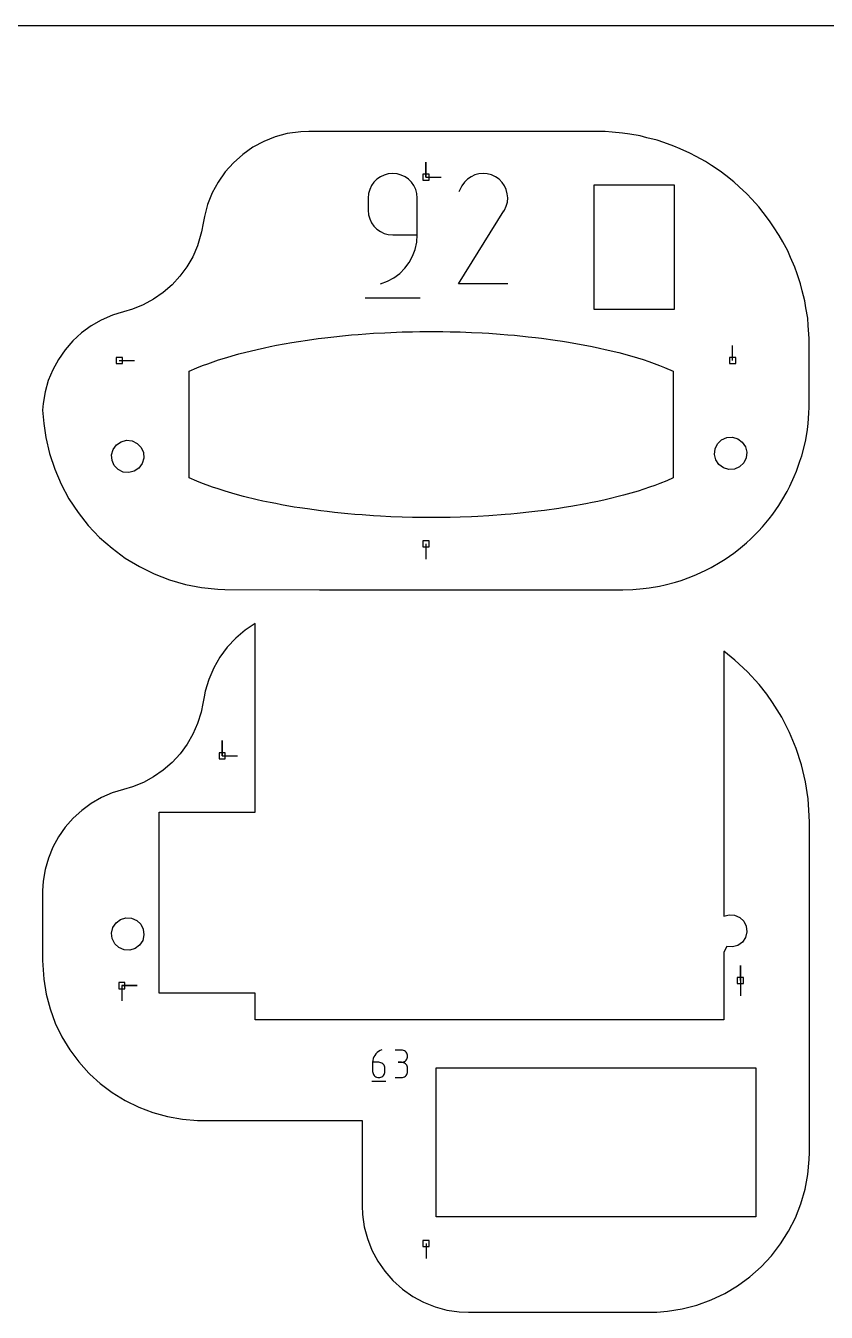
# Model space of a CAD drawing. Extents: x 0 to 400, y 0 to 400.
# Drawn here: x 80.2 to 155.4, y 279.3 to 400 of the extents above; entities that cross this region are included whole.
import ezdxf

# ---------------------------------------------------------------- set-up
doc = ezdxf.new("R2010")
doc.units = 0

msp = doc.modelspace()

# ---------------------------------------------------------------- linework, layer by layer
at = {"layer": 'annotation', "color": 1}
for p, q in [((117.824399, 385.778652), (117.824399, 387.207402)), ((117.824399, 385.778652), (117.824399, 387.207402)), ((117.824399, 387.207402), (117.824399, 385.778652)), ((112.94058, 385.316017), (112.713197, 384.994222)), ((113.218246, 385.593955), (112.94058, 385.316017)), ((113.539635, 385.821502), (113.218246, 385.593955)), ((113.898187, 385.992125), (113.539635, 385.821502)), ((114.287342, 386.09929), (113.898187, 385.992125)), ((114.700539, 386.136464), (114.287342, 386.09929)), ((115.114592, 386.09929), (114.700539, 386.136464)), ((114.700539, 386.136464), (114.700539, 386.136464)), ((115.504201, 385.992125), (115.114592, 386.09929)), ((115.862887, 385.821502), (115.504201, 385.992125)), ((116.18417, 385.593955), (115.862887, 385.821502)), ((116.461568, 385.316017), (116.18417, 385.593955)), ((116.688602, 384.994222), (116.461568, 385.316017)), ((117.824399, 385.778652), (119.253149, 385.778652)), ((121.440628, 385.323866), (121.200713, 384.983663)), ((121.728473, 385.607857), (121.440628, 385.323866)), ((122.055492, 385.833361), (121.728473, 385.607857)), ((122.412932, 385.998104), (122.055492, 385.833361)), ((122.792038, 386.099812), (122.412932, 385.998104)), ((123.184057, 386.136211), (122.792038, 386.099812)), ((123.580233, 386.105026), (123.184057, 386.136211)), ((123.971813, 386.003983), (123.580233, 386.105026)), ((124.350041, 385.830809), (123.971813, 386.003983)), ((124.688327, 385.590594), (124.350041, 385.830809)), ((124.350041, 385.830809), (124.350041, 385.830809)), ((124.97117, 385.302337), (124.688327, 385.590594)), ((125.196056, 384.974874), (124.97117, 385.302337)), ((112.435525, 384.245195), (112.398356, 383.83103)), ((112.542659, 384.635103), (112.435525, 384.245195)), ((112.713197, 384.994222), (112.542659, 384.635103)), ((116.858793, 384.635103), (116.688602, 384.994222)), ((116.965659, 384.245195), (116.858793, 384.635103)), ((117.002721, 383.83103), (116.965659, 384.245195)), ((121.200713, 384.983663), (120.898393, 384.403729)), ((125.36047, 384.617038), (125.196056, 384.974874)), ((125.461897, 384.237664), (125.36047, 384.617038)), ((125.497822, 383.845587), (125.461897, 384.237664)), ((112.398356, 383.83103), (112.398356, 382.678314)), ((117.002721, 380.37353), (117.002721, 383.83103)), ((117.002721, 383.83103), (117.002721, 383.83103)), ((125.187435, 382.68148), (125.363106, 383.05866)), ((125.363106, 383.05866), (125.46573, 383.449641)), ((125.46573, 383.449641), (125.497822, 383.845587)), ((112.398356, 382.678314), (112.398356, 382.678314)), ((112.398356, 382.678314), (112.435525, 382.264171)), ((112.435525, 382.264171), (112.542659, 381.874323)), ((112.542659, 381.874323), (112.713197, 381.515291)), ((112.713197, 381.515291), (112.94058, 381.193598)), ((120.891891, 375.769081), (125.146476, 382.618416)), ((125.146476, 382.618416), (125.151562, 382.624709)), ((125.146476, 382.618416), (125.146476, 382.618416)), ((125.151562, 382.624709), (125.156439, 382.631057)), ((125.156439, 382.631057), (125.16114, 382.637511)), ((125.16114, 382.637511), (125.165697, 382.644126)), ((125.165697, 382.644126), (125.170141, 382.650954)), ((125.170141, 382.650954), (125.174504, 382.658051)), ((125.174504, 382.658051), (125.17882, 382.665468)), ((125.17882, 382.665468), (125.18312, 382.67326)), ((125.18312, 382.67326), (125.187435, 382.68148)), ((125.187435, 382.68148), (125.187435, 382.68148)), ((112.94058, 381.193598), (113.218246, 380.915768)), ((113.218246, 380.915768), (113.539635, 380.688324)), ((113.539635, 380.688324), (113.898187, 380.517787)), ((113.898187, 380.517787), (114.287342, 380.410682)), ((114.287342, 380.410682), (114.700539, 380.37353)), ((114.700539, 380.37353), (117.002721, 380.37353)), ((116.95175, 379.674534), (117.002721, 380.37353)), ((116.803, 379.002673), (116.95175, 379.674534)), ((116.237139, 377.774152), (116.562714, 378.366396)), ((116.562714, 378.366396), (116.803, 379.002673)), ((114.811118, 376.346117), (115.355096, 376.755564)), ((115.355096, 376.755564), (115.832518, 377.234392)), ((115.832518, 377.234392), (116.237139, 377.774152)), ((113.548472, 375.769165), (114.206828, 376.014501)), ((113.548472, 375.769165), (113.548472, 375.769165)), ((114.206828, 376.014501), (114.811118, 376.346117)), ((125.496257, 375.769081), (120.891891, 375.769081)), ((112.110664, 374.473253), (117.294314, 374.473253)), ((146.619572, 368.578651), (146.619572, 370.007401)), ((89.029226, 368.578651), (90.457976, 368.578651)), ((117.824399, 351.378651), (117.824399, 349.949901)), ((98.689658, 331.487122), (98.689658, 332.915872)), ((98.689658, 331.487122), (98.689658, 332.915872)), ((98.689658, 332.915872), (98.689658, 331.487122)), ((98.689658, 331.487122), (100.118408, 331.487122)), ((147.344809, 310.396007), (147.344809, 311.824757)), ((147.344809, 310.396007), (147.344809, 311.824757)), ((147.344809, 311.824757), (147.344809, 310.396007)), ((147.344809, 310.396007), (147.344809, 308.967257)), ((89.268558, 309.919757), (90.697308, 309.919757)), ((89.268558, 309.919757), (90.697308, 309.919757)), ((90.697308, 309.919757), (89.268558, 309.919757)), ((89.268558, 309.919757), (89.268558, 308.491007)), ((112.867388, 303.071053), (112.830184, 302.902705)), ((112.927494, 303.230446), (112.867388, 303.071053)), ((113.008951, 303.378797), (112.927494, 303.230446)), ((113.110205, 303.514018), (113.008951, 303.378797)), ((113.229702, 303.634022), (113.110205, 303.514018)), ((113.36589, 303.736723), (113.229702, 303.634022)), ((113.517214, 303.820031), (113.36589, 303.736723)), ((113.68212, 303.881862), (113.517214, 303.820031)), ((113.68212, 303.881862), (113.68212, 303.881862)), ((115.516462, 303.878854), (114.94082, 303.878854)), ((115.619992, 303.869561), (115.516462, 303.878854)), ((115.717411, 303.842781), (115.619992, 303.869561)), ((115.807098, 303.800161), (115.717411, 303.842781)), ((115.887432, 303.743347), (115.807098, 303.800161)), ((115.956793, 303.673987), (115.887432, 303.743347)), ((116.013561, 303.593727), (115.956793, 303.673987)), ((116.056116, 303.504216), (116.013561, 303.593727)), ((116.013561, 303.013178), (116.056116, 303.102973)), ((116.082837, 303.407099), (116.056116, 303.504216)), ((116.056116, 303.102973), (116.082837, 303.200466)), ((116.092104, 303.304025), (116.082837, 303.407099)), ((116.082837, 303.200466), (116.092104, 303.304025)), ((116.092104, 303.304025), (116.092104, 303.304025)), ((112.830184, 302.902705), (112.817438, 302.727489)), ((112.817438, 302.727489), (112.817438, 301.865895)), ((113.39308, 302.727489), (112.817438, 302.727489)), ((112.817438, 301.865895), (112.817438, 301.865895)), ((112.817438, 301.865895), (112.826732, 301.762342)), ((113.496611, 302.718249), (113.39308, 302.727489)), ((113.59403, 302.691603), (113.496611, 302.718249)), ((113.683716, 302.649156), (113.59403, 302.691603)), ((113.76405, 302.592516), (113.683716, 302.649156)), ((113.833411, 302.52329), (113.76405, 302.592516)), ((113.890179, 302.443084), (113.833411, 302.52329)), ((113.932734, 302.353506), (113.890179, 302.443084)), ((113.959455, 302.256162), (113.932734, 302.353506)), ((113.968722, 302.152659), (113.959455, 302.256162)), ((113.959455, 301.762342), (113.968722, 301.865895)), ((113.968722, 301.865895), (113.968722, 302.152659)), ((113.968722, 302.152659), (113.968722, 302.152659)), ((115.516462, 302.72757), (115.228234, 302.72757)), ((115.228234, 302.72757), (115.516462, 302.72757)), ((115.516462, 302.72757), (115.619992, 302.736865)), ((115.619992, 302.718277), (115.516462, 302.72757)), ((115.516462, 302.72757), (115.516462, 302.72757)), ((115.619992, 302.736865), (115.717411, 302.763661)), ((115.717411, 302.691497), (115.619992, 302.718277)), ((115.717411, 302.763661), (115.807098, 302.806323)), ((115.807098, 302.648876), (115.717411, 302.691497)), ((115.807098, 302.806323), (115.887432, 302.86322)), ((115.887432, 302.592063), (115.807098, 302.648876)), ((115.887432, 302.86322), (115.956793, 302.932716)), ((115.956793, 302.522702), (115.887432, 302.592063)), ((115.956793, 302.932716), (116.013561, 303.013178)), ((116.013561, 302.442443), (115.956793, 302.522702)), ((116.056116, 302.352932), (116.013561, 302.442443)), ((116.082837, 302.255815), (116.056116, 302.352932)), ((116.092104, 302.15274), (116.082837, 302.255815)), ((116.082837, 301.761396), (116.092104, 301.864513)), ((116.092104, 301.864513), (116.092104, 302.15274)), ((116.092104, 302.15274), (116.092104, 302.15274)), ((112.74534, 300.96557), (114.04147, 300.96557)), ((112.826732, 301.762342), (112.85352, 301.664863)), ((112.85352, 301.664863), (112.896162, 301.57509)), ((112.896162, 301.57509), (112.953017, 301.494654)), ((112.953017, 301.494654), (113.022445, 301.425185)), ((113.022445, 301.425185), (113.102806, 301.368314)), ((113.102806, 301.368314), (113.192459, 301.325673)), ((113.192459, 301.325673), (113.289764, 301.298892)), ((113.289764, 301.298892), (113.39308, 301.289602)), ((113.39308, 301.289602), (113.496611, 301.298892)), ((113.39308, 301.289602), (113.39308, 301.289602)), ((113.496611, 301.298892), (113.59403, 301.325673)), ((113.59403, 301.325673), (113.683716, 301.368314)), ((113.683716, 301.368314), (113.76405, 301.425185)), ((113.76405, 301.425185), (113.833411, 301.494654)), ((113.833411, 301.494654), (113.890179, 301.57509)), ((113.890179, 301.57509), (113.932734, 301.664863)), ((113.932734, 301.664863), (113.959455, 301.762342)), ((114.94082, 301.289684), (115.516462, 301.289684)), ((115.516462, 301.289684), (115.619992, 301.298971)), ((115.516462, 301.289684), (115.516462, 301.289684)), ((115.619992, 301.298971), (115.717411, 301.325738)), ((115.717411, 301.325738), (115.807098, 301.368341)), ((115.807098, 301.368341), (115.887432, 301.425137)), ((115.887432, 301.425137), (115.956793, 301.494484)), ((115.956793, 301.494484), (116.013561, 301.574738)), ((116.013561, 301.574738), (116.056116, 301.664256)), ((116.056116, 301.664256), (116.082837, 301.761396)), ((117.830434, 285.733018), (117.830434, 284.304268))]:
    msp.add_line(p, q, dxfattribs=at)
at = {"layer": 'boundary', "color": 5}
for p, q in [((106.073638, 390.046135), (104.796191, 389.872057)), ((106.818364, 390.078652), (106.073638, 390.046135)), ((117.60928, 390.078652), (106.818364, 390.078652)), ((133.818363, 390.078652), (117.60928, 390.078652)), ((134.644863, 390.061568), (133.818363, 390.078652)), ((135.317533, 390.005829), (134.644863, 390.061568)), ((136.292218, 389.925064), (135.317533, 390.005829)), ((102.592183, 389.14173), (101.568599, 388.58982)), ((103.672919, 389.571079), (102.592183, 389.14173)), ((104.796191, 389.872057), (103.672919, 389.571079)), ((136.957985, 389.813967), (136.292218, 389.925064)), ((137.922668, 389.652991), (136.957985, 389.813967)), ((138.57699, 389.487294), (137.922668, 389.652991)), ((139.525089, 389.247204), (138.57699, 389.487294)), ((140.163492, 389.02804), (139.525089, 389.247204)), ((141.088524, 388.710476), (140.163492, 389.02804)), ((100.616011, 387.922809), (99.747299, 387.149722)), ((101.568599, 388.58982), (100.616011, 387.922809)), ((141.706647, 388.439341), (141.088524, 388.710476)), ((142.602294, 388.046472), (141.706647, 388.439341)), ((143.195917, 387.72522), (142.602294, 388.046472)), ((144.056065, 387.259732), (143.195917, 387.72522)), ((99.747299, 387.149722), (98.974208, 386.281006)), ((144.621131, 386.890555), (144.056065, 387.259732)), ((145.439901, 386.355626), (144.621131, 386.890555)), ((145.97255, 385.941049), (145.439901, 386.355626)), ((98.307198, 385.328418), (97.755287, 384.304837)), ((98.974208, 386.281006), (98.307198, 385.328418)), ((146.744346, 385.340336), (145.97255, 385.941049)), ((147.240941, 384.883187), (146.744346, 385.340336)), ((97.755287, 384.304837), (97.325938, 383.224098)), ((147.960497, 384.220788), (147.240941, 384.883187)), ((148.417646, 383.724193), (147.960497, 384.220788)), ((97.325938, 383.224098), (97.024957, 382.100829)), ((149.080045, 383.004638), (148.417646, 383.724193)), ((149.494576, 382.472054), (149.080045, 383.004638)), ((97.024957, 382.100829), (96.914956, 381.465192)), ((150.095255, 381.700303), (149.494576, 382.472054)), ((150.464478, 381.135171), (150.095255, 381.700303)), ((96.75821, 380.66377), (96.372759, 379.334952)), ((96.914956, 381.465192), (96.75821, 380.66377)), ((150.999441, 380.316356), (150.464478, 381.135171)), ((151.320693, 379.722732), (150.999441, 380.316356)), ((96.372759, 379.334952), (95.929524, 378.327387)), ((151.786181, 378.862585), (151.320693, 379.722732)), ((95.929524, 378.327387), (95.378234, 377.374641)), ((152.057316, 378.244461), (151.786181, 378.862585)), ((152.450184, 377.348813), (152.057316, 378.244461)), ((95.378234, 377.374641), (94.725576, 376.488257)), ((152.669347, 376.71041), (152.450184, 377.348813)), ((152.98691, 375.785378), (152.669347, 376.71041)), ((93.979449, 375.678977), (93.148892, 374.956602)), ((94.725576, 376.488257), (93.979449, 375.678977)), ((153.152608, 375.131056), (152.98691, 375.785378)), ((92.243972, 374.329892), (91.275659, 373.806435)), ((93.148892, 374.956602), (92.243972, 374.329892)), ((153.392701, 374.182959), (153.152608, 375.131056)), ((89.41496, 373.144844), (88.898659, 372.986235)), ((90.255678, 373.392573), (89.41496, 373.144844)), ((91.275659, 373.806435), (90.255678, 373.392573)), ((153.503798, 373.51719), (153.392701, 374.182959)), ((153.664774, 372.552505), (153.503798, 373.51719)), ((87.342505, 372.380368), (86.382223, 371.831312)), ((88.382359, 372.827626), (87.342505, 372.380368)), ((88.898659, 372.986235), (88.382359, 372.827626)), ((153.720512, 371.879836), (153.664774, 372.552505)), ((153.80633, 370.660646), (153.720512, 371.879836)), ((85.488458, 371.179553), (84.672147, 370.433067)), ((86.382223, 371.831312), (85.488458, 371.179553)), ((153.818366, 370.078652), (153.80633, 370.660646)), ((83.943276, 369.60099), (83.310763, 368.6935)), ((84.672147, 370.433067), (83.943276, 369.60099)), ((153.818365, 366.330668), (153.818366, 370.078652)), ((83.310763, 368.6935), (82.782355, 367.721703)), ((82.782355, 367.721703), (82.364509, 366.69749)), ((82.364509, 366.69749), (82.062341, 365.633392)), ((153.812226, 364.208725), (153.818365, 366.330668)), ((82.062341, 365.633392), (81.879546, 364.542432)), ((81.879546, 364.542432), (81.830433, 363.928991)), ((81.830433, 363.928991), (81.931862, 362.659574)), ((153.71176, 362.671839), (153.788059, 363.655215)), ((153.788059, 363.655215), (153.812226, 364.208725)), ((81.931862, 362.659574), (82.129372, 361.369135)), ((153.639443, 362.122541), (153.71176, 362.671839)), ((82.129372, 361.369135), (82.479599, 359.86579)), ((153.356615, 360.608853), (153.476531, 361.149757)), ((153.476531, 361.149757), (153.639443, 362.122541)), ((82.479599, 359.86579), (82.962016, 358.396021)), ((153.108367, 359.654272), (153.356615, 360.608853)), ((152.610123, 358.196973), (152.941766, 359.125878)), ((152.941766, 359.125878), (153.108367, 359.654272)), ((82.962016, 358.396021), (83.572443, 356.974638)), ((151.985659, 356.789151), (152.398102, 357.68511)), ((152.398102, 357.68511), (152.610123, 358.196973)), ((83.572443, 356.974638), (84.3061, 355.612768)), ((151.239821, 355.441713), (151.729835, 356.297714)), ((151.729835, 356.297714), (151.985659, 356.789151)), ((84.3061, 355.612768), (85.157252, 354.321068)), ((150.378387, 354.165099), (150.942135, 354.974443)), ((150.942135, 354.974443), (151.239821, 355.441713)), ((85.157252, 354.321068), (86.119236, 353.109646)), ((150.041111, 353.725552), (150.378387, 354.165099)), ((86.119236, 353.109646), (87.184518, 351.987987)), ((148.336295, 351.863279), (149.033737, 352.560721)), ((149.033737, 352.560721), (149.408038, 352.969199)), ((149.408038, 352.969199), (150.041111, 353.725552)), ((87.184518, 351.987987), (88.344763, 350.964865)), ((147.171462, 350.855904), (147.927817, 351.488978)), ((147.927817, 351.488978), (148.336295, 351.863279)), ((88.344763, 350.964865), (89.590894, 350.048289)), ((145.922568, 349.954878), (146.731913, 350.518628)), ((146.731913, 350.518628), (147.171462, 350.855904)), ((89.590894, 350.048289), (90.913153, 349.245434)), ((90.913153, 349.245434), (92.301195, 348.562582)), ((143.211906, 348.498914), (144.107863, 348.911356)), ((144.107863, 348.911356), (144.599298, 349.167182)), ((144.599298, 349.167182), (145.455298, 349.657194)), ((145.455298, 349.657194), (145.922568, 349.954878)), ((92.301195, 348.562582), (93.744155, 348.005078)), ((93.744155, 348.005078), (95.230743, 347.577285)), ((140.288163, 347.5404), (141.242743, 347.788648)), ((141.242743, 347.788648), (141.771136, 347.95525)), ((141.771136, 347.95525), (142.700041, 348.286893)), ((142.700041, 348.286893), (143.211906, 348.498914)), ((95.230743, 347.577285), (96.749321, 347.28255)), ((96.749321, 347.28255), (98.288005, 347.12318)), ((98.288005, 347.12318), (98.943455, 347.084872)), ((98.943455, 347.084872), (107.836511, 347.07865)), ((107.836511, 347.07865), (119.622797, 347.07865)), ((119.622797, 347.07865), (136.318364, 347.078651)), ((136.318364, 347.078651), (137.2418, 347.108957)), ((137.2418, 347.108957), (138.225176, 347.185257)), ((138.225176, 347.185257), (138.774472, 347.257573)), ((138.774472, 347.257573), (139.747258, 347.420484)), ((139.747258, 347.420484), (140.288163, 347.5404)), ((100.84525, 343.26584), (99.957415, 342.516936)), ((101.785283, 343.90365), (100.84525, 343.26584)), ((101.785283, 332.820489), (101.785283, 343.90365)), ((99.162525, 341.670022), (98.471331, 340.736555)), ((99.957415, 342.516936), (99.162525, 341.670022)), ((98.471331, 340.736555), (97.89318, 339.729158)), ((146.828719, 340.469099), (145.785282, 341.303385)), ((145.785282, 341.303385), (145.785282, 329.654518)), ((148.017261, 339.366598), (146.828719, 340.469099)), ((97.89318, 339.729158), (97.43589, 338.66145)), ((149.112533, 338.171369), (148.017261, 339.366598)), ((97.43589, 338.66145), (97.105643, 337.547877)), ((149.814616, 337.26935), (149.112533, 338.171369)), ((96.992, 337.031614), (96.874529, 336.387756)), ((97.105643, 337.547877), (96.992, 337.031614)), ((150.36956, 336.492144), (149.814616, 337.26935)), ((96.874529, 336.387756), (96.714638, 335.576094)), ((151.225753, 335.116287), (150.36956, 336.492144)), ((96.384828, 334.525919), (95.941593, 333.518354)), ((96.714638, 335.576094), (96.384828, 334.525919)), ((151.967512, 333.675674), (151.225753, 335.116287)), ((95.941593, 333.518354), (95.390303, 332.565609)), ((152.590094, 332.179566), (151.967512, 333.675674)), ((95.390303, 332.565609), (94.737645, 331.679224)), ((101.785283, 326.210546), (101.785283, 332.820489)), ((153.089379, 330.63781), (152.590094, 332.179566)), ((93.991518, 330.869944), (93.160961, 330.147569)), ((94.737645, 331.679224), (93.991518, 330.869944)), ((93.160961, 330.147569), (92.256041, 329.520859)), ((145.785282, 329.654518), (145.785282, 323.757822)), ((153.462069, 329.060558), (153.089379, 330.63781)), ((90.267748, 328.58354), (89.427029, 328.335811)), ((91.287728, 328.997402), (90.267748, 328.58354)), ((92.256041, 329.520859), (91.287728, 328.997402)), ((153.705686, 327.458198), (153.462069, 329.060558)), ((87.354575, 327.571335), (86.394292, 327.022279)), ((88.369626, 328.010973), (87.354575, 327.571335)), ((88.891674, 328.171349), (88.369626, 328.010973)), ((89.427029, 328.335811), (88.891674, 328.171349)), ((153.818613, 325.841282), (153.705686, 327.458198)), ((85.500527, 326.37052), (84.684216, 325.624034)), ((86.394292, 327.022279), (85.500527, 326.37052)), ((92.785281, 322.563123), (92.785281, 326.210546)), ((92.785281, 326.210546), (99.000118, 326.210546)), ((99.000118, 326.210546), (101.785283, 326.210546)), ((83.955345, 324.791957), (83.322832, 323.884467)), ((84.684216, 325.624034), (83.955345, 324.791957)), ((153.830435, 325.269619), (153.818613, 325.841282)), ((153.830435, 323.972744), (153.830435, 325.269619)), ((83.322832, 323.884467), (82.794424, 322.91267)), ((145.785282, 323.757822), (145.785282, 316.44157)), ((153.830435, 300.282403), (153.830435, 323.972744)), ((82.794424, 322.91267), (82.376578, 321.888457)), ((92.785281, 315.140687), (92.785281, 322.563123)), ((82.376578, 321.888457), (82.07441, 320.824359)), ((82.07441, 320.824359), (81.891615, 319.733399)), ((81.833571, 318.820422), (81.830433, 314.809599)), ((81.891615, 319.733399), (81.833571, 318.820422)), ((145.785282, 316.44157), (146.280734, 316.576439)), ((146.280734, 316.576439), (146.807241, 316.54077)), ((146.807241, 316.54077), (147.289794, 316.327177)), ((147.289794, 316.327177), (147.670196, 315.961423)), ((92.785281, 309.210545), (92.785281, 315.140687)), ((147.670196, 315.961423), (147.90256, 315.48762)), ((147.90256, 315.48762), (147.958861, 314.962919)), ((81.830433, 314.809599), (81.830433, 312.26962)), ((147.538164, 314.012471), (147.111909, 313.701363)), ((147.832307, 314.450606), (147.538164, 314.012471)), ((147.958861, 314.962919), (147.832307, 314.450606)), ((146.078448, 313.590472), (145.785282, 313.068014)), ((145.785282, 313.068014), (145.785282, 309.022123)), ((146.604956, 313.554804), (146.078448, 313.590472)), ((147.111909, 313.701363), (146.604956, 313.554804)), ((81.830433, 312.26962), (81.932443, 310.527196)), ((81.932443, 310.527196), (82.164779, 309.122934)), ((82.164779, 309.122934), (82.529182, 307.747027)), ((99.026019, 309.210545), (92.785281, 309.210545)), ((101.785283, 309.210545), (99.026019, 309.210545)), ((101.785283, 308.276573), (101.785283, 309.210545)), ((101.785283, 306.710543), (101.785283, 308.276573)), ((145.785282, 309.022123), (145.785282, 306.710543)), ((82.529182, 307.747027), (83.02237, 306.41187)), ((105.717845, 306.710543), (101.785283, 306.710543)), ((115.28967, 306.710543), (105.717845, 306.710543)), ((118.34833, 306.710543), (115.28967, 306.710543)), ((129.609302, 306.710543), (118.34833, 306.710543)), ((141.400403, 306.710543), (129.609302, 306.710543)), ((145.785282, 306.710543), (141.400403, 306.710543)), ((83.02237, 306.41187), (83.639891, 305.129488)), ((83.639891, 305.129488), (84.37619, 303.911426)), ((84.37619, 303.911426), (85.224627, 302.768659)), ((85.224627, 302.768659), (86.177562, 301.711475)), ((86.177562, 301.711475), (86.272292, 301.616746)), ((86.272292, 301.616746), (87.22641, 300.749397)), ((87.22641, 300.749397), (88.36172, 299.891082)), ((88.36172, 299.891082), (89.573266, 299.144263)), ((153.830435, 294.269618), (153.830435, 300.282403)), ((89.573266, 299.144263), (90.850131, 298.515664)), ((90.850131, 298.515664), (92.180822, 298.01094)), ((92.180822, 298.01094), (93.553342, 297.634635)), ((93.553342, 297.634635), (94.955329, 297.390137)), ((94.955329, 297.390137), (96.374162, 297.279642)), ((96.374162, 297.279642), (102.821605, 297.269619)), ((102.821605, 297.269619), (111.830433, 297.269619)), ((111.830433, 297.269619), (111.830433, 292.46491)), ((153.680657, 292.203399), (153.808703, 293.612122)), ((153.808703, 293.612122), (153.830435, 294.269618)), ((111.830433, 292.46491), (111.830433, 289.269617)), ((153.420389, 290.812968), (153.680657, 292.203399)), ((153.030202, 289.45321), (153.420389, 290.812968)), ((111.830433, 289.269617), (111.866233, 288.449677)), ((152.513571, 288.136238), (153.030202, 289.45321)), ((111.866233, 288.449677), (112.028515, 287.300897)), ((151.875079, 286.873785), (152.513571, 288.136238)), ((112.028515, 287.300897), (112.322795, 286.178671)), ((112.322795, 286.178671), (112.745101, 285.098125)), ((151.120412, 285.677096), (151.875079, 286.873785)), ((112.745101, 285.098125), (113.289741, 284.0738)), ((150.256285, 284.556838), (151.120412, 285.677096)), ((113.289741, 284.0738), (113.949373, 283.1195)), ((149.290388, 283.522989), (150.256285, 284.556838)), ((113.949373, 283.1195), (114.715108, 282.248074)), ((147.088481, 281.750518), (148.231309, 282.584762)), ((148.231309, 282.584762), (149.290388, 283.522989)), ((114.715108, 282.248074), (115.62615, 281.426991)), ((115.62615, 281.426991), (116.576489, 280.761051)), ((145.872084, 281.027692), (147.088481, 281.750518)), ((116.576489, 280.761051), (117.597578, 280.209704)), ((117.597578, 280.209704), (118.675667, 279.780361)), ((143.262441, 279.941006), (144.592938, 280.422722)), ((144.592938, 280.422722), (145.872084, 281.027692)), ((118.675667, 279.780361), (119.796233, 279.478822)), ((119.796233, 279.478822), (120.944183, 279.309139)), ((120.944183, 279.309139), (121.830433, 279.269614)), ((121.830433, 279.269614), (125.828718, 279.269614)), ((125.828718, 279.269614), (138.830432, 279.269614)), ((138.830432, 279.269614), (139.487928, 279.291345)), ((139.487928, 279.291345), (140.495119, 279.363382)), ((140.495119, 279.363382), (141.892435, 279.586839)), ((141.892435, 279.586839), (143.262441, 279.941006))]:
    msp.add_line(p, q, dxfattribs=at)
at = {"layer": 'frame', "color": 5}
msp.add_line((400, 400), (0, 400), dxfattribs=at)
at = {"layer": 'hole', "color": 5}
for p, q in [((118.110149, 386.064402), (117.538649, 386.064402)), ((117.538649, 386.064402), (117.538649, 385.492902)), ((117.538649, 385.492902), (118.110149, 385.492902)), ((118.110149, 385.492902), (118.110149, 386.064402)), ((133.618362, 381.748568), (133.618362, 385.078654)), ((133.618362, 385.078654), (135.753033, 385.078654)), ((135.753033, 385.078654), (141.118363, 385.078654)), ((141.118363, 385.078654), (141.118363, 377.706011)), ((133.618362, 373.378654), (133.618362, 381.748568)), ((141.118363, 377.706011), (141.118363, 373.378654)), ((135.753033, 373.378654), (133.618362, 373.378654)), ((141.118363, 373.378654), (135.753033, 373.378654)), ((106.701734, 370.497917), (107.692417, 370.645301)), ((107.692417, 370.645301), (108.313033, 370.715154)), ((108.313033, 370.715154), (108.879993, 370.778969)), ((108.879993, 370.778969), (110.258829, 370.934163)), ((110.258829, 370.934163), (110.840692, 370.979946)), ((110.840692, 370.979946), (111.452515, 371.028088)), ((111.452515, 371.028088), (112.903005, 371.142221)), ((112.903005, 371.142221), (113.954174, 371.191452)), ((113.954174, 371.191452), (114.527791, 371.218317)), ((114.527791, 371.218317), (115.598696, 371.26847)), ((115.598696, 371.26847), (116.546922, 371.283242)), ((116.546922, 371.283242), (117.240245, 371.294043)), ((117.240245, 371.294043), (118.321656, 371.310891)), ((118.321656, 371.310891), (119.402666, 371.294043)), ((119.402666, 371.294043), (120.095731, 371.283242)), ((120.095731, 371.283242), (121.043607, 371.26847)), ((121.043607, 371.26847), (122.114913, 371.218317)), ((122.114913, 371.218317), (123.089405, 371.172695)), ((123.089405, 371.172695), (123.740306, 371.142221)), ((123.740306, 371.142221), (124.792368, 371.059439)), ((124.792368, 371.059439), (125.496308, 371.004049)), ((125.496308, 371.004049), (126.144006, 370.953084)), ((126.144006, 370.953084), (127.411836, 370.818484)), ((127.411836, 370.818484), (128.094198, 370.74165)), ((128.094198, 370.74165), (128.667713, 370.677073)), ((128.667713, 370.677073), (129.954918, 370.495782)), ((100.267265, 369.203582), (101.968292, 369.622985)), ((101.968292, 369.622985), (102.671349, 369.787075)), ((102.671349, 369.787075), (103.204276, 369.897362)), ((103.204276, 369.897362), (103.804542, 370.010462)), ((103.804542, 370.010462), (105.228014, 370.278672)), ((105.228014, 370.278672), (105.843034, 370.370169)), ((105.843034, 370.370169), (106.701734, 370.497917)), ((129.954918, 370.495782), (130.645436, 370.393055)), ((130.645436, 370.393055), (131.192218, 370.311709)), ((131.192218, 370.311709), (132.409275, 370.091278)), ((132.409275, 370.091278), (132.913885, 369.996241)), ((132.913885, 369.996241), (133.434358, 369.898217)), ((133.434358, 369.898217), (134.125724, 369.751188)), ((134.125724, 369.751188), (134.656666, 369.627269)), ((134.656666, 369.627269), (135.942116, 369.327253)), ((89.314976, 368.864401), (88.743476, 368.864401)), ((88.743476, 368.864401), (88.743476, 368.292901)), ((88.743476, 368.292901), (89.314976, 368.292901)), ((89.314976, 368.292901), (89.314976, 368.864401)), ((96.851076, 368.116262), (97.33359, 368.283753)), ((97.33359, 368.283753), (97.834582, 368.457667)), ((97.834582, 368.457667), (98.359238, 368.63979)), ((98.359238, 368.63979), (98.906746, 368.815836)), ((98.906746, 368.815836), (100.267265, 369.203582)), ((135.942116, 369.327253), (136.70903, 369.108571)), ((136.70903, 369.108571), (137.684479, 368.830427)), ((137.684479, 368.830427), (138.203328, 368.66747)), ((138.203328, 368.66747), (138.740687, 368.480934)), ((138.740687, 368.480934), (139.246781, 368.305258)), ((139.246781, 368.305258), (139.761818, 368.126467)), ((146.905322, 368.864401), (146.333822, 368.864401)), ((146.333822, 368.864401), (146.333822, 368.292901)), ((146.333822, 368.292901), (146.905322, 368.292901)), ((146.905322, 368.292901), (146.905322, 368.864401)), ((95.598675, 367.585081), (96.317248, 367.889849)), ((95.598675, 366.721333), (95.598675, 367.585081)), ((96.317248, 367.889849), (96.851076, 368.116262)), ((139.761818, 368.126467), (140.236145, 367.927558)), ((140.236145, 367.927558), (141.043626, 367.585081)), ((141.043626, 367.585081), (141.043626, 366.708749)), ((95.598675, 365.999625), (95.598675, 366.721333)), ((95.598675, 365.474325), (95.598675, 365.999625)), ((141.043626, 366.708749), (141.043626, 365.423174)), ((95.598676, 362.815761), (95.598675, 365.474325)), ((141.043626, 365.423174), (141.043626, 362.871264)), ((95.598675, 359.199328), (95.598676, 362.815761)), ((141.043626, 362.871264), (141.043626, 358.661134)), ((89.196781, 360.965052), (89.708443, 361.094035)), ((89.708443, 361.094035), (90.233365, 361.040242)), ((90.233365, 361.040242), (90.70823, 360.81016)), ((145.202853, 360.769635), (145.583005, 361.135636)), ((145.583005, 361.135636), (146.065411, 361.349544)), ((146.065411, 361.349544), (146.591888, 361.385559)), ((146.591888, 361.385559), (147.098932, 361.239336)), ((147.098932, 361.239336), (147.525386, 360.928514)), ((88.306916, 359.733543), (88.451042, 360.241149)), ((88.451042, 360.241149), (88.760092, 360.668847)), ((88.760092, 360.668847), (89.196781, 360.965052)), ((90.70823, 360.81016), (91.075764, 360.431539)), ((91.075764, 360.431539), (91.291642, 359.950047)), ((91.291642, 359.950047), (91.329815, 359.42376)), ((144.914848, 359.770954), (144.970803, 360.295685)), ((144.970803, 360.295685), (145.202853, 360.769635)), ((147.525386, 360.928514), (147.819815, 360.490579)), ((147.819815, 360.490579), (147.946705, 359.978355)), ((147.946705, 359.978355), (147.89075, 359.453624)), ((88.34509, 359.207257), (88.306916, 359.733543)), ((88.560965, 358.725765), (88.34509, 359.207257)), ((88.928501, 358.347144), (88.560965, 358.725765)), ((91.185688, 358.916155), (90.876639, 358.488457)), ((91.329815, 359.42376), (91.185688, 358.916155)), ((95.598675, 358.642483), (95.598675, 359.199328)), ((95.598675, 357.56269), (95.598675, 358.642483)), ((141.043626, 358.661134), (141.043626, 357.56269)), ((145.04174, 359.25873), (144.914848, 359.770954)), ((145.336167, 358.820796), (145.04174, 359.25873)), ((145.762619, 358.509973), (145.336167, 358.820796)), ((147.278546, 358.613674), (146.79614, 358.399764)), ((147.658702, 358.979675), (147.278546, 358.613674)), ((147.89075, 359.453624), (147.658702, 358.979675)), ((89.403365, 358.117062), (88.928501, 358.347144)), ((89.928287, 358.063269), (89.403365, 358.117062)), ((90.439951, 358.192253), (89.928287, 358.063269)), ((90.876639, 358.488457), (90.439951, 358.192253)), ((96.317248, 357.257922), (95.598675, 357.56269)), ((141.043626, 357.56269), (140.441747, 357.307415)), ((146.269663, 358.36375), (145.762619, 358.509973)), ((146.79614, 358.399764), (146.269663, 358.36375)), ((96.851076, 357.031511), (96.317248, 357.257922)), ((97.264568, 356.887978), (96.851076, 357.031511)), ((97.789896, 356.705619), (97.264568, 356.887978)), ((98.300599, 356.528337), (97.789896, 356.705619)), ((98.957824, 356.317385), (98.300599, 356.528337)), ((99.919919, 356.043186), (98.957824, 356.317385)), ((137.733508, 356.331324), (136.375818, 355.944188)), ((138.282597, 356.50782), (137.733508, 356.331324)), ((138.807706, 356.690101), (138.282597, 356.50782)), ((139.309501, 356.864287), (138.807706, 356.690101)), ((139.791225, 357.031511), (139.309501, 356.864287)), ((140.441747, 357.307415), (139.791225, 357.031511)), ((100.701198, 355.820521), (99.919919, 356.043186)), ((101.968292, 355.524788), (100.701198, 355.820521)), ((102.521623, 355.395642), (101.968292, 355.524788)), ((103.201237, 355.250983), (102.521623, 355.395642)), ((103.726208, 355.152069), (103.201237, 355.250983)), ((104.247917, 355.05377), (103.726208, 355.152069)), ((105.449756, 354.836112), (104.247917, 355.05377)), ((132.841266, 355.137855), (131.414287, 354.869101)), ((133.437444, 355.250136), (132.841266, 355.137855)), ((133.969209, 355.360053), (133.437444, 355.250136)), ((134.656666, 355.520503), (133.969209, 355.360053)), ((136.375818, 355.944188), (134.656666, 355.520503)), ((105.994887, 354.755014), (105.449756, 354.836112)), ((106.701841, 354.649839), (105.994887, 354.755014)), ((107.966516, 354.471619), (106.701841, 354.649839)), ((108.55018, 354.405925), (107.966516, 354.471619)), ((109.245844, 354.327625), (108.55018, 354.405925)), ((110.496554, 354.194905), (109.245844, 354.327625)), ((111.147542, 354.143681), (110.496554, 354.194905)), ((111.8187, 354.090871), (111.147542, 354.143681)), ((112.903005, 354.005551), (111.8187, 354.090871)), ((113.546164, 353.975429), (112.903005, 354.005551)), ((114.527798, 353.929454), (113.546164, 353.975429)), ((115.598696, 353.879299), (114.527798, 353.929454)), ((116.546923, 353.864879), (115.598696, 353.879299)), ((117.240245, 353.854336), (116.546923, 353.864879)), ((118.321656, 353.837891), (117.240245, 353.854336)), ((119.402666, 353.854336), (118.321656, 353.837891)), ((120.095731, 353.864879), (119.402666, 353.854336)), ((121.043607, 353.879299), (120.095731, 353.864879)), ((122.114906, 353.929454), (121.043607, 353.879299)), ((122.691302, 353.956439), (122.114906, 353.929454)), ((123.740306, 354.005551), (122.691302, 353.956439)), ((125.27095, 354.125992), (123.740306, 354.005551)), ((125.802534, 354.167819), (125.27095, 354.125992)), ((126.384486, 354.21361), (125.802534, 354.167819)), ((127.762642, 354.368788), (126.384486, 354.21361)), ((128.329769, 354.432646), (127.762642, 354.368788)), ((128.949886, 354.50247), (128.329769, 354.432646)), ((130.298089, 354.703043), (128.949886, 354.50247)), ((130.801521, 354.77794), (130.298089, 354.703043)), ((131.414287, 354.869101), (130.801521, 354.77794)), ((118.110149, 351.664401), (117.538649, 351.664401)), ((117.538649, 351.664401), (117.538649, 351.092901)), ((118.110149, 351.092901), (118.110149, 351.664401)), ((117.538649, 351.092901), (118.110149, 351.092901)), ((98.975408, 331.772872), (98.403908, 331.772872)), ((98.403908, 331.772872), (98.403908, 331.201372)), ((98.403908, 331.201372), (98.975408, 331.201372)), ((98.975408, 331.201372), (98.975408, 331.772872)), ((88.312756, 314.85329), (88.432897, 315.367322)), ((88.432897, 315.367322), (88.721609, 315.809261)), ((88.721609, 315.809261), (89.144057, 316.125805)), ((89.144057, 316.125805), (89.649291, 316.278771)), ((89.649291, 316.278771), (90.176377, 316.249713)), ((90.176377, 316.249713), (90.661736, 316.042133)), ((90.661736, 316.042133), (91.046826, 315.681069)), ((91.046826, 315.681069), (91.285207, 315.210071)), ((91.285207, 315.210071), (91.348114, 314.685948)), ((88.375663, 314.329168), (88.312756, 314.85329)), ((88.614042, 313.858169), (88.375663, 314.329168)), ((91.227972, 314.171917), (90.939261, 313.729977)), ((91.348114, 314.685948), (91.227972, 314.171917)), ((88.999134, 313.497105), (88.614042, 313.858169)), ((89.48449, 313.289526), (88.999134, 313.497105)), ((90.011576, 313.260467), (89.48449, 313.289526)), ((90.516813, 313.413434), (90.011576, 313.260467)), ((90.939261, 313.729977), (90.516813, 313.413434)), ((147.630559, 310.681757), (147.059059, 310.681757)), ((147.059059, 310.681757), (147.059059, 310.110257)), ((147.630559, 310.110257), (147.630559, 310.681757)), ((89.554308, 310.205507), (88.982808, 310.205507)), ((88.982808, 310.205507), (88.982808, 309.634007)), ((88.982808, 309.634007), (89.554308, 309.634007)), ((89.554308, 309.634007), (89.554308, 310.205507)), ((147.059059, 310.110257), (147.630559, 310.110257)), ((118.785281, 296.093222), (118.785281, 302.210544)), ((118.785281, 302.210544), (130.046253, 302.210544)), ((130.046253, 302.210544), (140.102419, 302.210544)), ((140.102419, 302.210544), (146.786828, 302.210544)), ((146.786828, 302.210544), (148.785283, 302.210544)), ((148.785283, 302.210544), (148.785283, 292.603945)), ((118.785281, 288.210541), (118.785281, 296.093222)), ((148.785283, 292.603945), (148.785283, 288.210541)), ((130.046253, 288.210541), (118.785281, 288.210541)), ((133.404924, 288.210541), (130.046253, 288.210541)), ((140.102419, 288.210541), (133.404924, 288.210541)), ((146.786828, 288.210541), (140.102419, 288.210541)), ((148.785283, 288.210541), (146.786828, 288.210541)), ((118.116184, 286.018768), (117.544684, 286.018768)), ((117.544684, 286.018768), (117.544684, 285.447268)), ((117.544684, 285.447268), (118.116184, 285.447268)), ((118.116184, 285.447268), (118.116184, 286.018768))]:
    msp.add_line(p, q, dxfattribs=at)

doc.saveas('drawing.dxf')
